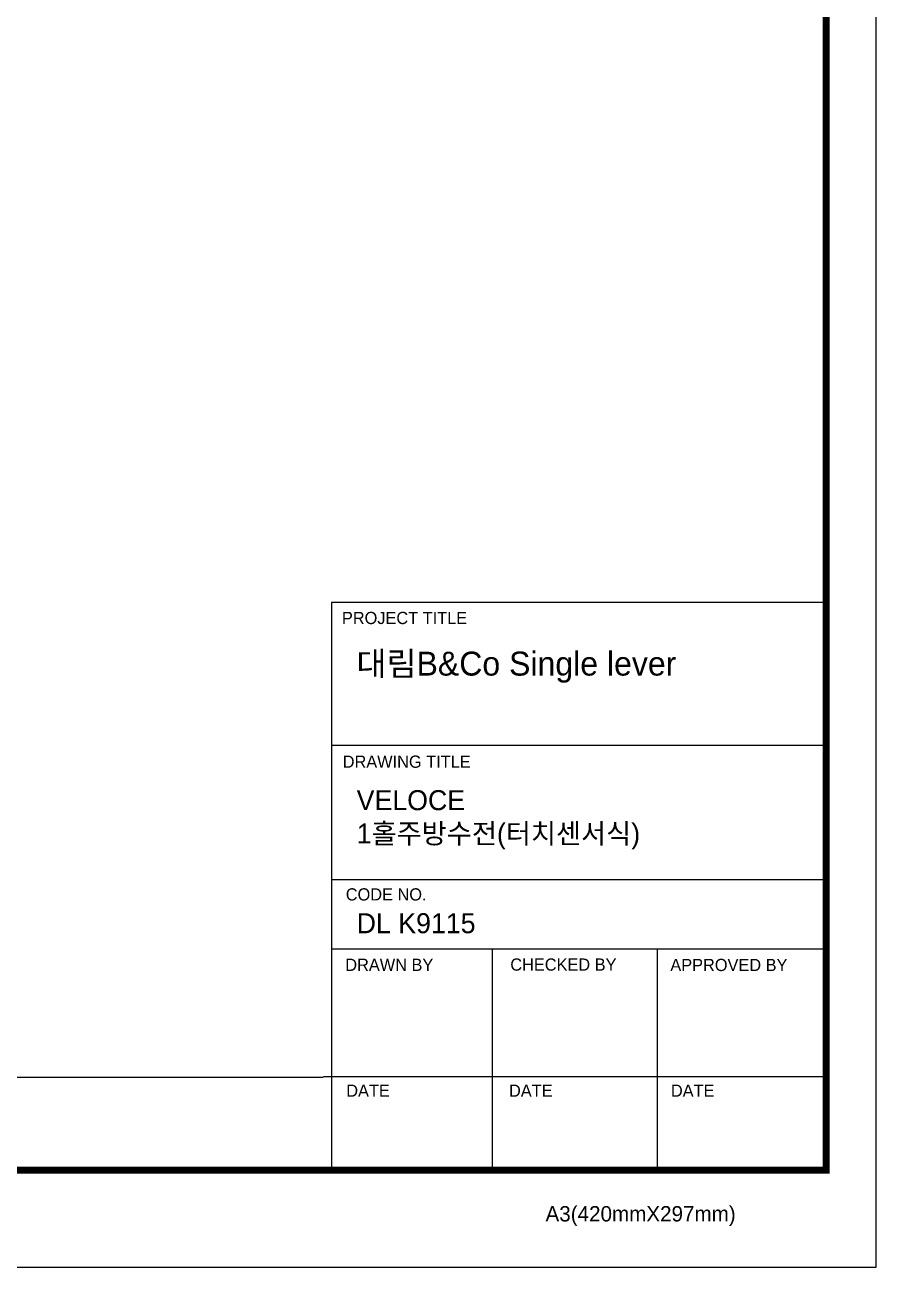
# Model space of a CAD drawing. Extents: x 0 to 1302, y 0 to 954.
# Drawn here: x 944 to 1302, y 0 to 523 of the extents above; entities that cross this region are included whole.
import ezdxf

# ---------------------------------------------------------------- set-up
doc = ezdxf.new("R2010")
doc.units = 0
doc.header["$LTSCALE"] = 10
doc.header["$MEASUREMENT"] = 0
doc.layers.get('0').update_dxf_attribs({"linetype": 'CONTINUOUS'})
doc.styles.add('Daelim Dimension', font='')
doc.styles.get('Daelim Dimension').set_extended_font_data('나눔고딕')

msp = doc.modelspace()

# ---------------------------------------------------------------- linework, layer by layer
at = {"color": 5, "ltscale": 40}
for p, q in [((1280.93662, 279.65057), (1072.85043, 279.65057)), ((1280.93662, 219.50456), (1072.85043, 219.50456)), ((1280.93662, 219.50456), (1072.85043, 219.50456)), ((1280.93662, 162.92517), (1072.85043, 162.92517)), ((1280.93662, 162.92517), (1072.85043, 162.92517)), ((1280.93662, 133.74387), (1072.85043, 133.74387)), ((1280.93662, 133.74387), (1072.85043, 133.74387)), ((1140.43863, 133.74387), (1140.43863, 40.84991)), ((1209.80372, 133.74387), (1209.80372, 40.84991)), ((1280.93662, 80.08258), (1069.56133, 80.08258)), ((1280.93662, 80.08258), (1074.47162, 80.08258)), ((1280.93662, 40.84991), (1102.6062, 40.84991))]:
    msp.add_line(p, q, dxfattribs=at)
at = {"color": 5, "ltscale": 0.5}
msp.add_line((1072.85043, 279.65057), (1072.85043, 39.59122), dxfattribs=at)
at = {"color": 5}
msp.add_line((20.93638, 79.93378), (1069.31095, 79.93378), dxfattribs=at)
at = {"ltscale": 0.5}
msp.add_lwpolyline([(0, 0), (1302, 0), (1302, 954), (0, 954)], close=True, dxfattribs=at)
at = {"color": 5, "linetype": 'ByBlock', "lineweight": 200, "const_width": 3}
msp.add_lwpolyline([(20.93638, 40.84943), (1280.93638, 40.84943), (1280.93638, 931.84943), (20.93638, 931.84943)], close=True, dxfattribs=at)

# ---------------------------------------------------------------- texts
at = {"color": 5, "ltscale": 40, "style": 'Daelim Dimension'}
for s, height, p in [('PROJECT TITLE', 5.1380225, (1077.25554, 270.5936)), ('DRAWING TITLE', 5.1380225, (1077.58495, 210.12183)), ('CODE NO.', 5.138023, (1078.87344, 154.27786)), ('DRAWN BY', 5.138023, (1078.67195, 124.66107)), ('CHECKED BY', 5.138023, (1148.0923, 124.7522)), ('APPROVED BY', 5.1380225, (1215.41908, 124.58624)), ('DATE', 5.138023, (1079.07327, 71.70508)), ('DATE', 5.138023, (1147.54593, 71.70508)), ('DATE', 5.138023, (1215.65534, 71.70508)), ('A3(420mmX297mm)', 6.4847427, (1162.9065, 19.21802))]:
    msp.add_text(s, height=height, dxfattribs=at).set_placement(p)
at = {"attachment_point": 1, "style": 'Daelim Dimension'}
for s, insert, char_height, width in [('대림B&Co Single lever', (1083.36697, 258.98996), 10.0720016, 161.8798563), ('VELOCE\\P1홀주방수전(터치센서식)', (1083.45584, 200.69707), 8.4082471, 141.5022012), ('DL K9115', (1083.45584, 148.91425), 8.408247, 141.5022012)]:
    msp.add_mtext(s, dxfattribs=dict(at, insert=insert, char_height=char_height, width=width))

doc.saveas('drawing.dxf')
